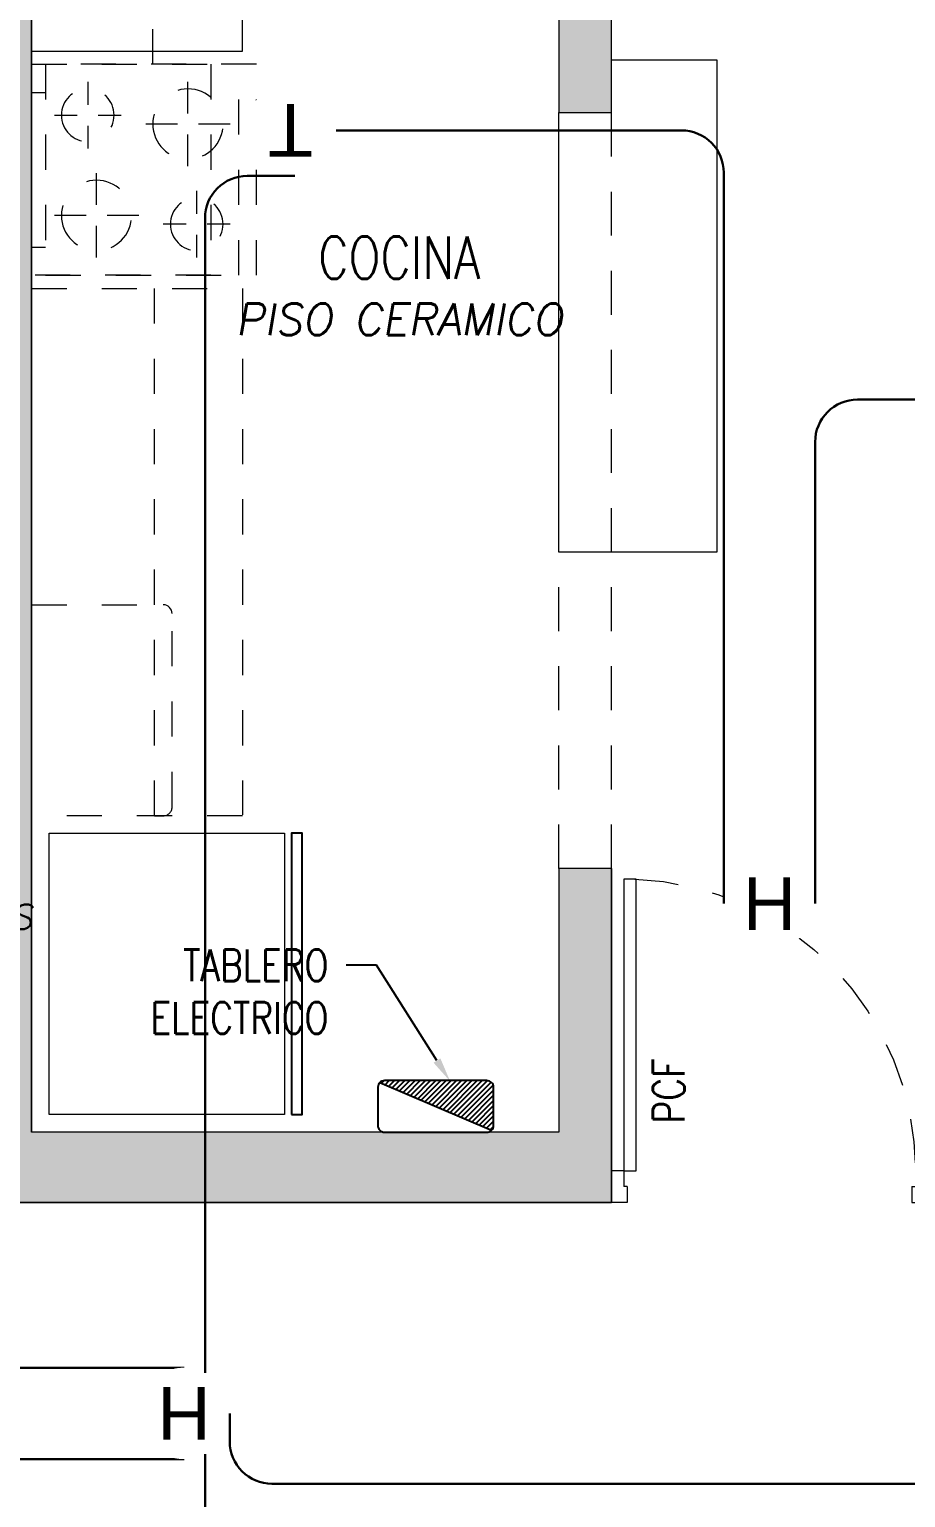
# Model space of a CAD drawing. Header units: millimetres. Extents: x -3 to 53, y -110 to 39.
# Drawn here: x 10.494 to 12.987, y 28.885 to 33.062 of the extents above; entities that cross this region are included whole.
import ezdxf
from ezdxf import colors
from ezdxf.entities.mleader import LeaderData, LeaderLine
from ezdxf.enums import TextEntityAlignment as Align
from ezdxf.math import Vec2, Vec3

# ---------------------------------------------------------------- set-up
doc = ezdxf.new("R2010")
doc.units = ezdxf.units.MM
doc.set_wipeout_variables(frame=1)
doc.linetypes.add('HIDDEN2', pattern=[0.1875, 0.125, -0.0625])
for name, color, linetype in [('A-COCINAS-LAV', 8, 'Continuous'), ('A-EST HATCH', 8, 'Continuous'), ('A-EST PLACAS', 8, 'Continuous'), ('A-EST VIGAS', 8, 'HIDDEN2'), ('A-MURO BAJO', 8, 'Continuous'), ('A-PROYECCIONES', 8, 'HIDDEN2'), ('A-TEXTO-ACABADO PISO', 8, 'Continuous'), ('A-TEXTO-INDICACIONES', 8, 'Continuous'), ('DLP_MOBILIARIO', 8, 'Continuous'), ('DLP_TEXTO AMBIENTE', 8, 'Continuous')]:
    doc.layers.add(name, color=color, linetype=linetype)
for name, color, linetype, lineweight in [('A-MUROS', 8, 'Continuous', 30), ('MQ.CANALI DYA', 3, 'LINEAPERPEN', 30), ('MQ.DETECTOR HUMO', 5, 'Continuous', 30), ('MQ_DETECTOR TEMPERATURA', 5, 'Continuous', 50)]:
    doc.layers.add(name, color=color, linetype=linetype, lineweight=lineweight)
doc.styles.add('ROMANS', font='ROMANS.shx', dxfattribs={"oblique": 10})
doc.styles.get("Standard").update_dxf_attribs({"font": 'arial.ttf'})
doc.styles.add('TXT_COTAS', font='romans.shx', dxfattribs={"width": 0.8})
doc.linetypes.add('LINEAPERPEN', pattern='A,0.75,-0.2,["I",Standard,S=0.12,R=0.09,X=0,Y=-0.06],-0.25', length=1.2)

# ---------------------------------------------------------------- blocks, each defined once
blk = doc.blocks.new('DETECTORES1 TORRE')
at = {"layer": 'MQ.CANALI DYA'}
blk.add_lwpolyline([(2.0841, -1.345), (-0.6, -1.345, -0.414214), (-0.72, -1.225), (-0.72, -0.9501)], format="xyb", dxfattribs=at)
blk = doc.blocks.new('DETECTORES2 TORRE')
at = {"layer": 'MQ.CANALI DYA', "elevation": 0}
blk.add_lwpolyline([(2.3991, -2.0449), (2.2638, -2.0449, -0.414214), (2.1438, -1.9249), (2.1438, 1.3596)], format="xyb", dxfattribs=at)
blk = doc.blocks.new('EST.P1')
at = {"layer": 'A-EST HATCH', "lineweight": 0}
h = blk.add_hatch(color=8, dxfattribs=at)
h.dxf.hatch_style = 1
h.paths.add_polyline_path([(9.15, 0.06), (9.15, 6.125), (10.65, 6.125), (10.65, 5.375), (10.8, 5.375), (10.8, 6.325), (9, 6.325), (9, 5.45), (7.5, 5.45), (7.5, 5.95), (7.35, 5.95), (7.35, 5.25), (9, 5.25), (9, 0.06)])
h.paths.add_polyline_path([(30.25, 10.125), (28.65, 10.125), (28.65, 13.225), (29.85, 13.225), (29.85, 13.375), (28.5, 13.375), (28.5, 9.975), (30.25, 9.975)])
h.paths.add_polyline_path([(31.05, 13.375), (31.2, 13.375), (31.2, 9.975), (31.05, 9.975)])
h.paths.add_polyline_path([(36.55, 13.85), (36.85, 13.85), (36.85, 13.7), (36.7, 13.7), (36.7, 10.625), (36.55, 10.625)])
h.paths.add_polyline_path([(33.6, 13.225), (33.6, 10.125), (32, 10.125), (32, 9.975), (33.75, 9.975), (33.75, 13.375), (32.4, 13.375), (32.4, 13.225)])
h.paths.add_polyline_path([(42.85, 13.7), (43.45, 13.7), (43.45, 13.85), (42.7, 13.85), (42.7, 10.45), (43.85, 10.45), (43.85, 10.6), (42.85, 10.6)])
h.paths.add_polyline_path([(44.65, 13.85), (44.65, 10.45), (44.8, 10.45), (44.8, 13.85)])
h.paths.add_polyline_path([(45.6, 10.6), (47.2, 10.6), (47.2, 13.7), (46, 13.7), (46, 13.85), (47.35, 13.85), (47.35, 10.45), (45.6, 10.45)])
h.paths.add_polyline_path([(42.85, 0.15), (43.45, 0.15), (43.45, 0), (42.7, 0), (42.7, 3.4), (43.85, 3.4), (43.85, 3.25), (42.85, 3.25)])
h.paths.add_polyline_path([(44.65, 0), (44.65, 3.4), (44.8, 3.4), (44.8, 0)])
h.paths.add_polyline_path([(45.6, 3.25), (47.2, 3.25), (47.2, 0.15), (46, 0.15), (46, 0), (47.35, 0), (47.35, 3.4), (45.6, 3.4)])
h.paths.add_polyline_path([(40, 3.5), (39.85, 3.5), (39.85, 0.15), (39.7, 0.15), (39.7, 0), (40, 0)])
h.paths.add_polyline_path([(30.25, 3.725), (28.65, 3.725), (28.65, 0.625), (29.85, 0.625), (29.85, 0.475), (28.5, 0.475), (28.5, 3.875), (30.25, 3.875)])
h.paths.add_polyline_path([(31.05, 0.475), (31.2, 0.475), (31.2, 3.875), (31.05, 3.875)])
h.paths.add_polyline_path([(36.55, 0), (36.85, 0), (36.85, 0.15), (36.7, 0.15), (36.7, 3.225), (36.55, 3.225)])
h.paths.add_polyline_path([(33.6, 0.625), (33.6, 3.725), (32, 3.725), (32, 3.875), (33.75, 3.875), (33.75, 0.475), (32.4, 0.475), (32.4, 0.625)])
h.paths.add_polyline_path([(17.1, 10.125), (18.7, 10.125), (18.7, 13.225), (17.5, 13.225), (17.5, 13.375), (18.85, 13.375), (18.85, 9.975), (17.1, 9.975)])
h.paths.add_polyline_path([(16.3, 13.375), (16.15, 13.375), (16.15, 9.975), (16.3, 9.975)])
h.paths.add_polyline_path([(10.5, 13.85), (10.5, 13.7), (10.65, 13.7), (10.65, 10.625), (10.8, 10.625), (10.8, 13.85)])
h.paths.add_polyline_path([(13.75, 13.225), (13.75, 10.125), (15.35, 10.125), (15.35, 9.975), (13.6, 9.975), (13.6, 13.375), (14.95, 13.375), (14.95, 13.225)])
h.paths.add_polyline_path([(9, 8.6), (7.35, 8.6), (7.35, 7.9), (7.5, 7.9), (7.5, 8.4), (9, 8.4), (9, 7.525), (10.8, 7.525), (10.8, 8.475), (10.65, 8.475), (10.65, 7.725), (9.15, 7.725), (9.15, 13.79), (9, 13.79)])
h.paths.add_polyline_path([(4.5, 13.7), (3.9, 13.7), (3.9, 13.85), (4.65, 13.85), (4.65, 10.45), (3.5, 10.45), (3.5, 10.6), (4.5, 10.6)])
h.paths.add_polyline_path([(2.7, 13.85), (2.7, 10.45), (2.55, 10.45), (2.55, 13.85)])
h.paths.add_polyline_path([(1.75, 10.6), (0.15, 10.6), (0.15, 13.7), (1.35, 13.7), (1.35, 13.85), (0, 13.85), (0, 10.45), (1.75, 10.45)])
h.paths.add_polyline_path([(2.7, 0), (2.7, 3.4), (2.55, 3.4), (2.55, 0)])
h.paths.add_polyline_path([(1.75, 3.25), (0.15, 3.25), (0.15, 0.15), (1.35, 0.15), (1.35, 0), (0, 0), (0, 3.4), (1.75, 3.4)])
h.paths.add_polyline_path([(7.35, 3.5), (7.5, 3.5), (7.5, 0.15), (7.65, 0.15), (7.65, 0), (7.35, 0)])
h.paths.add_polyline_path([(17.1, 3.725), (18.7, 3.725), (18.7, 0.625), (17.5, 0.625), (17.5, 0.475), (18.85, 0.475), (18.85, 3.875), (17.1, 3.875)])
h.paths.add_polyline_path([(16.3, 0.475), (16.15, 0.475), (16.15, 3.875), (16.3, 3.875)])
h.paths.add_polyline_path([(10.8, 0), (10.5, 0), (10.5, 0.15), (10.65, 0.15), (10.65, 3.225), (10.8, 3.225)])
h.paths.add_polyline_path([(13.75, 0.625), (13.75, 3.725), (15.35, 3.725), (15.35, 3.875), (13.6, 3.875), (13.6, 0.475), (14.95, 0.475), (14.95, 0.625)])
h.paths.add_polyline_path([(38.35, 6.325), (36.55, 6.325), (36.55, 5.375), (36.7, 5.375), (36.7, 6.125), (38.2, 6.125), (38.2, 0.06), (38.35, 0.06), (38.35, 5.25), (40, 5.25), (40, 5.95), (39.85, 5.95), (39.85, 5.45), (38.35, 5.45)])
h.paths.add_polyline_path([(4.65, 0), (4.65, 3.4), (3.5, 3.4), (3.5, 3.25), (4.5, 3.25), (4.5, 0.15), (3.9, 0.15), (3.9, 0)])
h.paths.add_polyline_path([(1.7468, 8.35), (1.6, 8.35), (1.6, 9.55), (3.75, 9.55), (3.75, 9.4), (3.3, 9.4), (3.3, 7.8), (3.1, 7.8), (3.1, 9.4), (1.75, 9.4), (1.75, 8.35)], flags=17)
h.paths.add_polyline_path([(1.7468, 5.5), (1.6, 5.5), (1.6, 4.3), (3.75, 4.3), (3.75, 4.45), (3.3, 4.45), (3.3, 6.05), (3.1, 6.05), (3.1, 4.45), (1.75, 4.45), (1.75, 5.5)], flags=17)
h.paths.add_polyline_path([(7.5001, 7), (4.65, 7), (4.65, 9.55), (4.5, 9.55), (4.5, 7), (1.75, 7), (1.75, 7.6), (1.6, 7.6), (1.6, 7), (-1.15, 7), (-1.15, 11.05), (-1.35, 11.05), (-1.35, 2.8), (-1.15, 2.8), (-1.15, 6.85), (1.6, 6.85), (1.6, 6.25), (1.75, 6.25), (1.75, 6.85), (4.5, 6.85), (4.5, 4.3), (4.65, 4.3), (4.65, 6.85), (7.5001, 6.85)])
h.paths.add_polyline_path([(7.35, 13.85), (7.35, 10.35), (7.5, 10.35), (7.5, 13.7), (7.65, 13.7), (7.65, 13.85)])
h.paths.add_polyline_path([(38.35, 13.79), (38.35, 8.6), (40, 8.6), (40, 7.9), (39.85, 7.9), (39.85, 8.4), (38.35, 8.4), (38.35, 7.525), (36.55, 7.525), (36.55, 8.475), (36.7, 8.475), (36.7, 7.725), (38.2, 7.725), (38.2, 13.79)])
h.paths.add_polyline_path([(45.75, 7), (48.5, 7), (48.5, 11.05), (48.7, 11.05), (48.7, 2.8), (48.5, 2.8), (48.5, 6.85), (45.75, 6.85), (45.75, 6.25), (45.6, 6.25), (45.6, 6.85), (42.85, 6.85), (42.85, 4.3), (42.7, 4.3), (42.7, 6.85), (39.8499, 6.85), (39.8499, 7), (42.7, 7), (42.7, 9.55), (42.85, 9.55), (42.85, 7), (45.6, 7), (45.6, 7.6), (45.75, 7.6)])
h.paths.add_polyline_path([(40, 13.85), (39.7, 13.85), (39.7, 13.7), (39.85, 13.7), (39.85, 10.35), (40, 10.35)])
h.paths.add_polyline_path([(45.6032, 8.35), (45.75, 8.35), (45.75, 9.55), (43.6, 9.55), (43.6, 9.4), (44.05, 9.4), (44.05, 7.8), (44.25, 7.8), (44.25, 9.4), (45.6, 9.4), (45.6, 8.35)], flags=17)
h.paths.add_polyline_path([(45.6032, 5.5), (45.75, 5.5), (45.75, 4.3), (43.6, 4.3), (43.6, 4.45), (44.05, 4.45), (44.05, 6.05), (44.25, 6.05), (44.25, 4.45), (45.6, 4.45), (45.6, 5.5)], flags=17)
h.paths.add_polyline_path([(25.35, 7.525), (25.5, 7.525), (25.5, 11.225), (25.35, 11.225)])
h.paths.add_polyline_path([(21.1, 7.525), (11.7, 7.525), (11.7, 7.675), (15.25, 7.675), (15.25, 9.075), (15.45, 9.075), (15.45, 7.675), (18.35, 7.675), (18.35, 9.075), (18.5, 9.075), (18.5, 7.675), (20.9, 7.675), (20.9, 8.925), (19.25, 8.925), (19.25, 9.075), (21.525, 9.075), (21.525, 8.925), (21.1, 8.925)])
h.paths.add_polyline_path([(21.55, 7.525), (23.65, 7.525), (23.65, 7.675), (21.7, 7.675), (21.7, 11.075), (23.65, 11.075), (23.65, 11.225), (21.7, 11.225), (21.7, 13.375), (20.85, 13.375), (20.85, 13.225), (21.55, 13.225)])
h.paths.add_polyline_path([(26.25, 8.925), (26.25, 7.525), (35.65, 7.525), (35.65, 7.675), (32.1, 7.675), (32.1, 9.075), (31.9, 9.075), (31.9, 7.675), (29, 7.675), (29, 9.075), (28.85, 9.075), (28.85, 7.675), (26.45, 7.675), (26.45, 8.925), (28.1, 8.925), (28.1, 9.075), (25.875, 9.075), (25.875, 8.925)])
h.paths.add_polyline_path([(25.85, 13.225), (26.5, 13.225), (26.5, 13.375), (25.65, 13.375), (25.65, 7.525), (25.85, 7.525)])
h.paths.add_polyline_path([(25.65, 4.75), (25.65, 0.475), (26.5, 0.475), (26.5, 0.625), (25.85, 0.625), (25.85, 4.75)])
h.paths.add_polyline_path([(27.65, 4.775), (27.65, 4.925), (25.85, 4.925), (25.85, 6.175), (28.4, 6.175), (28.4, 4.775), (28.55, 4.775), (28.55, 6.175), (31.9, 6.175), (31.9, 4.775), (32.1, 4.775), (32.1, 6.175), (35.65, 6.175), (35.65, 6.325), (25.65, 6.325), (25.65, 4.775)])
h.paths.add_polyline_path([(19.7, 4.775), (19.7, 4.925), (21.5, 4.925), (21.5, 6.175), (18.95, 6.175), (18.95, 4.775), (18.8, 4.775), (18.8, 6.175), (15.45, 6.175), (15.45, 4.775), (15.25, 4.775), (15.25, 6.175), (11.7, 6.175), (11.7, 6.325), (21.7, 6.325), (21.7, 4.775)])
h.paths.add_polyline_path([(22.7, 1.025), (25.35, 1.025), (25.35, 3.675), (23, 3.675), (23, 4.225), (22.7, 4.225), (22.7, 4.375), (23.15, 4.375), (23.15, 3.825), (25.35, 3.825), (25.35, 6.175), (24.15, 6.175), (24.15, 6.325), (25.5, 6.325), (25.5, 0.875), (22.7, 0.875)])
h.paths.add_polyline_path([(21.7, 0.475), (20.85, 0.475), (20.85, 0.625), (21.55, 0.625), (21.55, 4.75), (21.7, 4.75)])
at = {"layer": 'A-EST PLACAS', "color": 8, "lineweight": 0}
for points in [[(10.5, 13.85), (10.5, 13.7), (10.65, 13.7), (10.65, 10.625), (10.8, 10.625), (10.8, 13.85)], [(9, 8.6), (7.35, 8.6), (7.35, 7.9), (7.5, 7.9), (7.5, 8.4), (9, 8.4), (9, 7.525), (10.8, 7.525), (10.8, 8.475), (10.65, 8.475), (10.65, 7.725), (9.15, 7.725), (9.15, 13.79), (9, 13.79)]]:
    blk.add_lwpolyline(points, close=True, dxfattribs=at)
at = {"layer": 'A-EST VIGAS', "color": 8, "lineweight": 0}
for p, q in [((10.65, 8.475), (10.65, 10.625)), ((10.8, 8.475), (10.8, 10.625))]:
    blk.add_line(p, q, dxfattribs=at)
blk = doc.blocks.new('REFRI')
blk.add_wipeout([(-0.4, -0.69), (-0.4, -0.72), (0.4, -0.72), (0.4, -0.69)])
at = {"color": 8, "lineweight": 0}
blk.add_lwpolyline([(-0.4, 0), (0.4, 0), (0.4, -0.67), (-0.4, -0.67)], close=True, dxfattribs=at)
blk.add_lwpolyline([(-0.4, -0.69), (-0.4, -0.72), (0.4, -0.72), (0.4, -0.69)], close=True)
blk = doc.blocks.new('*U143')
at = {"color": 8, "lineweight": 0}
for p, q in [((0.01, 0.855), (0.01, 0.9)), ((0.1, 0.865), (0.1, 0.9)), ((0.055, 0.855), (0.01, 0.855)), ((0.1, 0.865), (0.055, 0.865)), ((0.055, 0.855), (0.055, 0.865)), ((0.055, 0.045), (0.01, 0.045)), ((0.01, 0.045), (0.01, 0)), ((0.055, 0.045), (0.055, 0.035)), ((0.1, 0.035), (0.055, 0.035)), ((0.1, 0.035), (0.1, 0))]:
    blk.add_line(p, q, dxfattribs=at)
blk.add_lwpolyline([(0.93, 0.07), (0.93, 0.035), (0.1, 0.035), (0.1, 0.07)], close=True, dxfattribs=at)
at = {"color": 8, "linetype": 'HIDDEN2', "lineweight": 0}
blk.add_arc((0.0995, 0.0339), 0.8311, 2.2301, 89.9672, dxfattribs=at)
blk = doc.blocks.new('A$C33FC7C8B')
at = {"color": 8, "lineweight": 0, "ltscale": 0.5}
for p, q in [((0.08, 0.64, -0.0001), (0.52, 0.64, 0.0001)), ((0.08, 0.64, -0.0001), (0.08, 0.6, -0.0001)), ((0.52, 0.64, 0.0001), (0.52, 0.6, 0.0001)), ((0, 0, -0.0001), (0, 0.6, -0.0001)), ((0, 0.6, -0.0001), (0.6, 0.6, 0.0001)), ((0.6, 0.6, 0.0001), (0.6, 0, 0.0001)), ((0.145, 0.575, -0.0001), (0.145, 0.51, -0.0001)), ((0.43, 0.485, 0.0001), (0.43, 0.575, 0.0001)), ((0.05, 0.48, -0.0001), (0.115, 0.48, -0.0001)), ((0.175, 0.48, -0.0001), (0.24, 0.48, 0)), ((0.145, 0.45, -0.0001), (0.145, 0.385, -0.0001)), ((0.4, 0.455, 0), (0.31, 0.455, 0)), ((0.43, 0.335, 0.0001), (0.43, 0.425, 0.0001)), ((0.55, 0.455, 0.0001), (0.46, 0.455, 0.0001)), ((0.17, 0.225, -0.0001), (0.17, 0.315, -0.0001)), ((0.455, 0.2, 0.0001), (0.455, 0.265, 0.0001)), ((0.14, 0.195, -0.0001), (0.05, 0.195, -0.0001)), ((0.29, 0.195, 0), (0.2, 0.195, 0)), ((0.425, 0.17, 0.0001), (0.36, 0.17, 0)), ((0.55, 0.17, 0.0001), (0.485, 0.17, 0.0001)), ((0.17, 0.075, -0.0001), (0.17, 0.165, -0.0001)), ((0.455, 0.075, 0.0001), (0.455, 0.14, 0.0001)), ((0.6, 0.05, 0.0001), (0, 0.05, -0.0001)), ((0.6, 0, 0.0001), (0, 0, -0.0001))]:
    blk.add_line(p, q, dxfattribs=at)
for centre, radius in [((0.145, 0.48), 0.075), ((0.43, 0.455), 0.1), ((0.17, 0.195), 0.1), ((0.455, 0.17), 0.075)]:
    blk.add_circle(centre, radius, dxfattribs=at)
blk = doc.blocks.new('*U102')
at = {"linetype": 'Continuous'}
h = blk.add_hatch(dxfattribs=at)
h.set_pattern_fill('ANSI31', color=256, scale=0.1, style=0)
h.set_pattern_definition([(45, (0, 0), (-0.0088388, 0.0088388), [])])
h.paths.add_polyline_path([(0.1975, 0.0657, 0.414214), (0.1752, 0.088), (-0.1751, 0.0881, 0.198912), (-0.1909, 0.0816), (0.1909, -0.0816, 0.198912), (0.1975, -0.0658)])
blk.add_line((-0.1909, 0.0816), (0.1909, -0.0816), dxfattribs=at)
blk.add_lwpolyline([(-0.1975, 0.0658), (-0.1975, -0.0657, 0.414214), (-0.1752, -0.088), (0.1751, -0.0881, 0.414214), (0.1975, -0.0658), (0.1975, 0.0657, 0.414214), (0.1752, 0.088), (-0.1751, 0.0881, 0.414214)], format="xyb", close=True, dxfattribs=at)
blk = doc.blocks.new('DPTO 75.2')
at = {"color": 8, "lineweight": 0}
blk.add_arc((-1.275, 1.675, 0), 0.025, 0, 90, dxfattribs=at)
at = {"layer": 'A-MURO BAJO', "color": 8, "lineweight": 0}
for p, q in [((-1.05, 3.275, 0), (-1.05, 4.475, 0)), ((-1.65, 3.275, 0), (-1.05, 3.275, 0))]:
    blk.add_line(p, q, dxfattribs=at)
at = {"layer": 'A-MURO BAJO', "color": 8, "lineweight": 0, "elevation": 0}
blk.add_lwpolyline([(0, 3.25), (0.3, 3.25), (0.3, 1.85), (-0.15, 1.85), (-0.15, 3.1), (0, 3.1), (0, 3.2)], dxfattribs=at)
at = {"layer": 'A-MUROS', "color": 8, "lineweight": 0}
for p, q in [((0, 3.1, 0), (0, 6.325, 0)), ((-1.65, 6.265, 0), (-1.65, 0.2, 0)), ((-0.15, 5.875, 0), (-0.15, 3.1, 0)), ((-0.15, 3.1, 0), (0, 3.1, 0)), ((0, 0.95, 0), (-0.15, 0.95, 0)), ((-0.15, 0.95, 0), (-0.15, 0.2, 0)), ((0, 0.95, 0), (0, 0, 0)), ((-0.15, 0.2, 0), (-1.65, 0.2, 0)), ((0, 0, 0), (-1.8, 0, 0))]:
    blk.add_line(p, q, dxfattribs=at)
at = {"layer": 'A-PROYECCIONES', "color": 8, "lineweight": 0, "ltscale": 0.5}
for p, q in [((-1.305, 3.2375, 0), (-1.305, 4.475, 0)), ((-1.3, 1.1, 0), (-1.3, 2.6375, 0)), ((-1.65, 2.6, 0), (-1.05, 2.6, 0)), ((-1.05, 2.6, 0), (-1.05, 1.1025, 0)), ((-1.65, 1.7, 0), (-1.275, 1.7, 0)), ((-1.25, 1.125, 0), (-1.25, 1.675, 0)), ((-1.05, 1.1, 0), (-1.65, 1.1, 0)), ((-1.3, 1.1, 0), (-1.275, 1.1, 0))]:
    blk.add_line(p, q, dxfattribs=at)
at = {"layer": 'A-PROYECCIONES', "color": 8, "lineweight": 0, "ltscale": 0.5, "elevation": 0}
blk.add_lwpolyline([(-1.14, 3.2375), (-1.14, 2.6375), (-1.65, 2.6375), (-1.65, 3.2375)], close=True, dxfattribs=at)
at = {"layer": 'A-PROYECCIONES', "color": 8, "lineweight": 0, "ltscale": 0.5}
blk.add_arc((-1.275, 1.125, 0), 0.025, 270, 0, dxfattribs=at)
at = {"color": 8, "lineweight": 0, "xscale": 0.8329883684307116, "yscale": 0.8329883684307116, "zscale": 0.8329883684307116}
blk.add_blockref('*U102', (-0.5, 0.2733, 0), dxfattribs=at)
at = {"layer": 'A-COCINAS-LAV', "color": 8, "lineweight": 0, "extrusion": (4.49068e-08, 3.60284e-08, 1), "rotation": 90}
blk.add_blockref('REFRI', (-1.6, 0.65, 0), dxfattribs=at)
at = {"layer": 'A-PROYECCIONES', "color": 8, "lineweight": 0, "ltscale": 0.5, "extrusion": (-4.40218e-06, 0.000440452, -1), "zscale": -0.9999999999999959, "rotation": 269.9999974828772}
blk.add_blockref('A$C33FC7C8B', (1.01, 3.2375, 0.0013), dxfattribs=at)
at = {"layer": 'DLP_MOBILIARIO', "color": 8, "lineweight": 0, "xscale": -1.000000000000001, "rotation": 270}
blk.add_blockref('*U143', (0, -0.01, 0), dxfattribs=at)
blk = doc.blocks.new('TEXTO AMBIENTES P1')
at = {"layer": 'A-TEXTO-ACABADO PISO', "color": 8, "lineweight": 0, "insert": (10.1962, -3.768), "char_height": 0.09, "attachment_point": 2, "style": 'ROMANS'}
blk.add_mtext_dynamic_manual_height_columns('PISO CERAMICO', width=1.20225, gutter_width=12.5, heights=[0], dxfattribs=at)
at = {"layer": 'DLP_TEXTO AMBIENTE', "color": 8, "lineweight": 0, "style": 'ROMANS', "width": 0.8}
blk.add_text('COCINA', height=0.12, dxfattribs=at).set_placement((10.1962, -3.6974, 0), align=Align.CENTER)
blk = doc.blocks.new('TEXTO DUCTOS P1')
at = {"layer": 'A-TEXTO-INDICACIONES', "insert": (8.2503, -5.5124, 0), "char_height": 0.07, "width": 1.956869, "attachment_point": 5, "style": 'ROMANS'}
blk.add_mtext('\\pxsm1,qc,t16;DUCTO ELECTRICO Y COMUNICACIONES', dxfattribs=at)
blk = doc.blocks.new('DETECTOR DE HUMO 1 EN 75')
blk.add_wipeout([(0.13, 0.13), (0.13, 0.1316), (0.13, 0.1333), (0.1299, 0.1349), (0.1298, 0.1365), (0.1297, 0.1382), (0.1296, 0.1398), (0.1295, 0.1414), (0.1293, 0.143), (0.1292, 0.1447), (0.129, 0.1463), (0.1288, 0.1479), (0.1285, 0.1495), (0.1283, 0.1511), (0.128, 0.1528), (0.1277, 0.1544), (0.1274, 0.156), (0.127, 0.1576), (0.1267, 0.1592), (0.1263, 0.1607), (0.1259, 0.1623), (0.1255, 0.1639), (0.1251, 0.1655), (0.1246, 0.1671), (0.1241, 0.1686), (0.1236, 0.1702), (0.1231, 0.1717), (0.1226, 0.1733), (0.122, 0.1748), (0.1215, 0.1763), (0.1209, 0.1779), (0.1203, 0.1794), (0.1196, 0.1809), (0.119, 0.1824), (0.1183, 0.1839), (0.1176, 0.1854), (0.1169, 0.1868), (0.1162, 0.1883), (0.1155, 0.1897), (0.1147, 0.1912), (0.1139, 0.1926), (0.1131, 0.1941), (0.1123, 0.1955), (0.1115, 0.1969), (0.1106, 0.1983), (0.1098, 0.1997), (0.1089, 0.201), (0.108, 0.2024), (0.1071, 0.2037), (0.1061, 0.2051), (0.1052, 0.2064), (0.1042, 0.2077), (0.1032, 0.209), (0.1022, 0.2103), (0.1012, 0.2116), (0.1002, 0.2129), (0.0991, 0.2141), (0.0981, 0.2154), (0.097, 0.2166), (0.0959, 0.2178), (0.0948, 0.219), (0.0936, 0.2202), (0.0925, 0.2213), (0.0913, 0.2225), (0.0902, 0.2236), (0.089, 0.2248), (0.0878, 0.2259), (0.0866, 0.227), (0.0854, 0.2281), (0.0841, 0.2291), (0.0829, 0.2302), (0.0816, 0.2312), (0.0803, 0.2322), (0.079, 0.2332), (0.0777, 0.2342), (0.0764, 0.2352), (0.0751, 0.2361), (0.0737, 0.2371), (0.0724, 0.238), (0.071, 0.2389), (0.0697, 0.2398), (0.0683, 0.2406), (0.0669, 0.2415), (0.0655, 0.2423), (0.0641, 0.2431), (0.0626, 0.2439), (0.0612, 0.2447), (0.0597, 0.2455), (0.0583, 0.2462), (0.0568, 0.2469), (0.0554, 0.2476), (0.0539, 0.2483), (0.0524, 0.249), (0.0509, 0.2496), (0.0494, 0.2503), (0.0479, 0.2509), (0.0463, 0.2515), (0.0448, 0.252), (0.0433, 0.2526), (0.0417, 0.2531), (0.0402, 0.2536), (0.0386, 0.2541), (0.0371, 0.2546), (0.0355, 0.2551), (0.0339, 0.2555), (0.0323, 0.2559), (0.0307, 0.2563), (0.0292, 0.2567), (0.0276, 0.257), (0.026, 0.2574), (0.0244, 0.2577), (0.0228, 0.258), (0.0211, 0.2583), (0.0195, 0.2585), (0.0179, 0.2588), (0.0163, 0.259), (0.0147, 0.2592), (0.013, 0.2593), (0.0114, 0.2595), (0.0098, 0.2596), (0.0082, 0.2597), (0.0065, 0.2598), (0.0049, 0.2599), (0.0033, 0.26), (0.0016, 0.26), (0, 0.26), (-0.0016, 0.26), (-0.0033, 0.26), (-0.0049, 0.2599), (-0.0065, 0.2598), (-0.0082, 0.2597), (-0.0098, 0.2596), (-0.0114, 0.2595), (-0.013, 0.2593), (-0.0147, 0.2592), (-0.0163, 0.259), (-0.0179, 0.2588), (-0.0195, 0.2585), (-0.0211, 0.2583), (-0.0228, 0.258), (-0.0244, 0.2577), (-0.026, 0.2574), (-0.0276, 0.257), (-0.0292, 0.2567), (-0.0307, 0.2563), (-0.0323, 0.2559), (-0.0339, 0.2555), (-0.0355, 0.2551), (-0.0371, 0.2546), (-0.0386, 0.2541), (-0.0402, 0.2536), (-0.0417, 0.2531), (-0.0433, 0.2526), (-0.0448, 0.252), (-0.0463, 0.2515), (-0.0479, 0.2509), (-0.0494, 0.2503), (-0.0509, 0.2496), (-0.0524, 0.249), (-0.0539, 0.2483), (-0.0554, 0.2476), (-0.0568, 0.2469), (-0.0583, 0.2462), (-0.0597, 0.2455), (-0.0612, 0.2447), (-0.0626, 0.2439), (-0.0641, 0.2431), (-0.0655, 0.2423), (-0.0669, 0.2415), (-0.0683, 0.2406), (-0.0697, 0.2398), (-0.071, 0.2389), (-0.0724, 0.238), (-0.0737, 0.2371), (-0.0751, 0.2361), (-0.0764, 0.2352), (-0.0777, 0.2342), (-0.079, 0.2332), (-0.0803, 0.2322), (-0.0816, 0.2312), (-0.0829, 0.2302), (-0.0841, 0.2291), (-0.0854, 0.2281), (-0.0866, 0.227), (-0.0878, 0.2259), (-0.089, 0.2248), (-0.0902, 0.2236), (-0.0913, 0.2225), (-0.0925, 0.2213), (-0.0936, 0.2202), (-0.0948, 0.219), (-0.0959, 0.2178), (-0.097, 0.2166), (-0.0981, 0.2154), (-0.0991, 0.2141), (-0.1002, 0.2129), (-0.1012, 0.2116), (-0.1022, 0.2103), (-0.1032, 0.209), (-0.1042, 0.2077), (-0.1052, 0.2064), (-0.1061, 0.2051), (-0.1071, 0.2037), (-0.108, 0.2024), (-0.1089, 0.201), (-0.1098, 0.1997), (-0.1106, 0.1983), (-0.1115, 0.1969), (-0.1123, 0.1955), (-0.1131, 0.1941), (-0.1139, 0.1926), (-0.1147, 0.1912), (-0.1155, 0.1897), (-0.1162, 0.1883), (-0.1169, 0.1868), (-0.1176, 0.1854), (-0.1183, 0.1839), (-0.119, 0.1824), (-0.1196, 0.1809), (-0.1203, 0.1794), (-0.1209, 0.1779), (-0.1215, 0.1763), (-0.122, 0.1748), (-0.1226, 0.1733), (-0.1231, 0.1717), (-0.1236, 0.1702), (-0.1241, 0.1686), (-0.1246, 0.1671), (-0.1251, 0.1655), (-0.1255, 0.1639), (-0.1259, 0.1623), (-0.1263, 0.1607), (-0.1267, 0.1592), (-0.127, 0.1576), (-0.1274, 0.156), (-0.1277, 0.1544), (-0.128, 0.1528), (-0.1283, 0.1511), (-0.1285, 0.1495), (-0.1288, 0.1479), (-0.129, 0.1463), (-0.1292, 0.1447), (-0.1293, 0.143), (-0.1295, 0.1414), (-0.1296, 0.1398), (-0.1297, 0.1382), (-0.1298, 0.1365), (-0.1299, 0.1349), (-0.13, 0.1333), (-0.13, 0.1316), (-0.13, 0.13), (-0.13, 0.1284), (-0.13, 0.1267), (-0.1299, 0.1251), (-0.1298, 0.1235), (-0.1297, 0.1218), (-0.1296, 0.1202), (-0.1295, 0.1186), (-0.1293, 0.117), (-0.1292, 0.1153), (-0.129, 0.1137), (-0.1288, 0.1121), (-0.1285, 0.1105), (-0.1283, 0.1089), (-0.128, 0.1072), (-0.1277, 0.1056), (-0.1274, 0.104), (-0.127, 0.1024), (-0.1267, 0.1008), (-0.1263, 0.0993), (-0.1259, 0.0977), (-0.1255, 0.0961), (-0.1251, 0.0945), (-0.1246, 0.0929), (-0.1241, 0.0914), (-0.1236, 0.0898), (-0.1231, 0.0883), (-0.1226, 0.0867), (-0.122, 0.0852), (-0.1215, 0.0837), (-0.1209, 0.0821), (-0.1203, 0.0806), (-0.1196, 0.0791), (-0.119, 0.0776), (-0.1183, 0.0761), (-0.1176, 0.0746), (-0.1169, 0.0732), (-0.1162, 0.0717), (-0.1155, 0.0703), (-0.1147, 0.0688), (-0.1139, 0.0674), (-0.1131, 0.0659), (-0.1123, 0.0645), (-0.1115, 0.0631), (-0.1106, 0.0617), (-0.1098, 0.0603), (-0.1089, 0.059), (-0.108, 0.0576), (-0.1071, 0.0563), (-0.1061, 0.0549), (-0.1052, 0.0536), (-0.1042, 0.0523), (-0.1032, 0.051), (-0.1022, 0.0497), (-0.1012, 0.0484), (-0.1002, 0.0471), (-0.0991, 0.0459), (-0.0981, 0.0446), (-0.097, 0.0434), (-0.0959, 0.0422), (-0.0948, 0.041), (-0.0936, 0.0398), (-0.0925, 0.0387), (-0.0913, 0.0375), (-0.0902, 0.0364), (-0.089, 0.0352), (-0.0878, 0.0341), (-0.0866, 0.033), (-0.0854, 0.0319), (-0.0841, 0.0309), (-0.0829, 0.0298), (-0.0816, 0.0288), (-0.0803, 0.0278), (-0.079, 0.0268), (-0.0777, 0.0258), (-0.0764, 0.0248), (-0.0751, 0.0239), (-0.0737, 0.0229), (-0.0724, 0.022), (-0.071, 0.0211), (-0.0697, 0.0202), (-0.0683, 0.0194), (-0.0669, 0.0185), (-0.0655, 0.0177), (-0.0641, 0.0169), (-0.0626, 0.0161), (-0.0612, 0.0153), (-0.0597, 0.0145), (-0.0583, 0.0138), (-0.0568, 0.0131), (-0.0554, 0.0124), (-0.0539, 0.0117), (-0.0524, 0.011), (-0.0509, 0.0104), (-0.0494, 0.0097), (-0.0479, 0.0091), (-0.0463, 0.0085), (-0.0448, 0.008), (-0.0433, 0.0074), (-0.0417, 0.0069), (-0.0402, 0.0064), (-0.0386, 0.0059), (-0.0371, 0.0054), (-0.0355, 0.0049), (-0.0339, 0.0045), (-0.0323, 0.0041), (-0.0307, 0.0037), (-0.0292, 0.0033), (-0.0276, 0.003), (-0.026, 0.0026), (-0.0244, 0.0023), (-0.0228, 0.002), (-0.0211, 0.0017), (-0.0195, 0.0015), (-0.0179, 0.0012), (-0.0163, 0.001), (-0.0147, 0.0008), (-0.013, 0.0007), (-0.0114, 0.0005), (-0.0098, 0.0004), (-0.0082, 0.0003), (-0.0065, 0.0002), (-0.0049, 0.0001), (-0.0033, 0), (-0.0016, 0), (0, 0), (0.0016, 0), (0.0033, 0), (0.0049, 0.0001), (0.0065, 0.0002), (0.0082, 0.0003), (0.0098, 0.0004), (0.0114, 0.0005), (0.013, 0.0007), (0.0147, 0.0008), (0.0163, 0.001), (0.0179, 0.0012), (0.0195, 0.0015), (0.0211, 0.0017), (0.0228, 0.002), (0.0244, 0.0023), (0.026, 0.0026), (0.0276, 0.003), (0.0292, 0.0033), (0.0307, 0.0037), (0.0323, 0.0041), (0.0339, 0.0045), (0.0355, 0.0049), (0.0371, 0.0054), (0.0386, 0.0059), (0.0402, 0.0064), (0.0417, 0.0069), (0.0433, 0.0074), (0.0448, 0.008), (0.0463, 0.0085), (0.0479, 0.0091), (0.0494, 0.0097), (0.0509, 0.0104), (0.0524, 0.011), (0.0539, 0.0117), (0.0554, 0.0124), (0.0568, 0.0131), (0.0583, 0.0138), (0.0597, 0.0145), (0.0612, 0.0153), (0.0626, 0.0161), (0.0641, 0.0169), (0.0655, 0.0177), (0.0669, 0.0185), (0.0683, 0.0194), (0.0697, 0.0202), (0.071, 0.0211), (0.0724, 0.022), (0.0737, 0.0229), (0.0751, 0.0239), (0.0764, 0.0248), (0.0777, 0.0258), (0.079, 0.0268), (0.0803, 0.0278), (0.0816, 0.0288), (0.0829, 0.0298), (0.0841, 0.0309), (0.0854, 0.0319), (0.0866, 0.033), (0.0878, 0.0341), (0.089, 0.0352), (0.0902, 0.0364), (0.0913, 0.0375), (0.0925, 0.0387), (0.0936, 0.0398), (0.0948, 0.041), (0.0959, 0.0422), (0.097, 0.0434), (0.0981, 0.0446), (0.0991, 0.0459), (0.1002, 0.0471), (0.1012, 0.0484), (0.1022, 0.0497), (0.1032, 0.051), (0.1042, 0.0523), (0.1052, 0.0536), (0.1061, 0.0549), (0.1071, 0.0563), (0.108, 0.0576), (0.1089, 0.059), (0.1098, 0.0603), (0.1106, 0.0617), (0.1115, 0.0631), (0.1123, 0.0645), (0.1131, 0.0659), (0.1139, 0.0674), (0.1147, 0.0688), (0.1155, 0.0703), (0.1162, 0.0717), (0.1169, 0.0732), (0.1176, 0.0746), (0.1183, 0.0761), (0.119, 0.0776), (0.1196, 0.0791), (0.1203, 0.0806), (0.1209, 0.0821), (0.1215, 0.0837), (0.122, 0.0852), (0.1226, 0.0867), (0.1231, 0.0883), (0.1236, 0.0898), (0.1241, 0.0914), (0.1246, 0.0929), (0.1251, 0.0945), (0.1255, 0.0961), (0.1259, 0.0977), (0.1263, 0.0993), (0.1267, 0.1008), (0.127, 0.1024), (0.1274, 0.104), (0.1277, 0.1056), (0.128, 0.1072), (0.1283, 0.1089), (0.1285, 0.1105), (0.1288, 0.1121), (0.129, 0.1137), (0.1292, 0.1153), (0.1293, 0.117), (0.1295, 0.1186), (0.1296, 0.1202), (0.1297, 0.1218), (0.1298, 0.1235), (0.1299, 0.1251), (0.13, 0.1267), (0.13, 0.1284)]).dxf.layer = 'MQ.DETECTOR HUMO'
at = {"layer": 'MQ.DETECTOR HUMO'}
blk.add_text('H', height=0.15, rotation=180, dxfattribs=at).set_placement((0, 0.13), align=Align.MIDDLE_CENTER)
blk = doc.blocks.new('TERMOSTA ADOSADO FCR 1 EN 75')
at = {"ltscale": 0.5}
blk.add_wipeout([(0.13, 0), (0.13, 0.0016), (0.13, 0.0033), (0.1299, 0.0049), (0.1298, 0.0065), (0.1297, 0.0082), (0.1296, 0.0098), (0.1295, 0.0114), (0.1293, 0.013), (0.1292, 0.0147), (0.129, 0.0163), (0.1288, 0.0179), (0.1285, 0.0195), (0.1283, 0.0211), (0.128, 0.0228), (0.1277, 0.0244), (0.1274, 0.026), (0.127, 0.0276), (0.1267, 0.0292), (0.1263, 0.0307), (0.1259, 0.0323), (0.1255, 0.0339), (0.1251, 0.0355), (0.1246, 0.0371), (0.1241, 0.0386), (0.1236, 0.0402), (0.1231, 0.0417), (0.1226, 0.0433), (0.122, 0.0448), (0.1215, 0.0463), (0.1209, 0.0479), (0.1203, 0.0494), (0.1196, 0.0509), (0.119, 0.0524), (0.1183, 0.0539), (0.1176, 0.0554), (0.1169, 0.0568), (0.1162, 0.0583), (0.1155, 0.0597), (0.1147, 0.0612), (0.1139, 0.0626), (0.1131, 0.0641), (0.1123, 0.0655), (0.1115, 0.0669), (0.1106, 0.0683), (0.1098, 0.0697), (0.1089, 0.071), (0.108, 0.0724), (0.1071, 0.0737), (0.1061, 0.0751), (0.1052, 0.0764), (0.1042, 0.0777), (0.1032, 0.079), (0.1022, 0.0803), (0.1012, 0.0816), (0.1002, 0.0829), (0.0991, 0.0841), (0.0981, 0.0854), (0.097, 0.0866), (0.0959, 0.0878), (0.0948, 0.089), (0.0936, 0.0902), (0.0925, 0.0913), (0.0913, 0.0925), (0.0902, 0.0936), (0.089, 0.0948), (0.0878, 0.0959), (0.0866, 0.097), (0.0854, 0.0981), (0.0841, 0.0991), (0.0829, 0.1002), (0.0816, 0.1012), (0.0803, 0.1022), (0.079, 0.1032), (0.0777, 0.1042), (0.0764, 0.1052), (0.0751, 0.1061), (0.0737, 0.1071), (0.0724, 0.108), (0.071, 0.1089), (0.0697, 0.1098), (0.0683, 0.1106), (0.0669, 0.1115), (0.0655, 0.1123), (0.0641, 0.1131), (0.0626, 0.1139), (0.0612, 0.1147), (0.0597, 0.1155), (0.0583, 0.1162), (0.0568, 0.1169), (0.0554, 0.1176), (0.0539, 0.1183), (0.0524, 0.119), (0.0509, 0.1196), (0.0494, 0.1203), (0.0479, 0.1209), (0.0463, 0.1215), (0.0448, 0.122), (0.0433, 0.1226), (0.0417, 0.1231), (0.0402, 0.1236), (0.0386, 0.1241), (0.0371, 0.1246), (0.0355, 0.1251), (0.0339, 0.1255), (0.0323, 0.1259), (0.0307, 0.1263), (0.0292, 0.1267), (0.0276, 0.127), (0.026, 0.1274), (0.0244, 0.1277), (0.0228, 0.128), (0.0211, 0.1283), (0.0195, 0.1285), (0.0179, 0.1288), (0.0163, 0.129), (0.0147, 0.1292), (0.013, 0.1293), (0.0114, 0.1295), (0.0098, 0.1296), (0.0082, 0.1297), (0.0065, 0.1298), (0.0049, 0.1299), (0.0033, 0.13), (0.0016, 0.13), (0, 0.13), (-0.0016, 0.13), (-0.0033, 0.13), (-0.0049, 0.1299), (-0.0065, 0.1298), (-0.0082, 0.1297), (-0.0098, 0.1296), (-0.0114, 0.1295), (-0.013, 0.1293), (-0.0147, 0.1292), (-0.0163, 0.129), (-0.0179, 0.1288), (-0.0195, 0.1285), (-0.0211, 0.1283), (-0.0228, 0.128), (-0.0244, 0.1277), (-0.026, 0.1274), (-0.0276, 0.127), (-0.0292, 0.1267), (-0.0307, 0.1263), (-0.0323, 0.1259), (-0.0339, 0.1255), (-0.0355, 0.1251), (-0.0371, 0.1246), (-0.0386, 0.1241), (-0.0402, 0.1236), (-0.0417, 0.1231), (-0.0433, 0.1226), (-0.0448, 0.122), (-0.0463, 0.1215), (-0.0479, 0.1209), (-0.0494, 0.1203), (-0.0509, 0.1196), (-0.0524, 0.119), (-0.0539, 0.1183), (-0.0554, 0.1176), (-0.0568, 0.1169), (-0.0583, 0.1162), (-0.0597, 0.1155), (-0.0612, 0.1147), (-0.0626, 0.1139), (-0.0641, 0.1131), (-0.0655, 0.1123), (-0.0669, 0.1115), (-0.0683, 0.1106), (-0.0697, 0.1098), (-0.071, 0.1089), (-0.0724, 0.108), (-0.0737, 0.1071), (-0.0751, 0.1061), (-0.0764, 0.1052), (-0.0777, 0.1042), (-0.079, 0.1032), (-0.0803, 0.1022), (-0.0816, 0.1012), (-0.0829, 0.1002), (-0.0841, 0.0991), (-0.0854, 0.0981), (-0.0866, 0.097), (-0.0878, 0.0959), (-0.089, 0.0948), (-0.0902, 0.0936), (-0.0913, 0.0925), (-0.0925, 0.0913), (-0.0936, 0.0902), (-0.0948, 0.089), (-0.0959, 0.0878), (-0.097, 0.0866), (-0.0981, 0.0854), (-0.0991, 0.0841), (-0.1002, 0.0829), (-0.1012, 0.0816), (-0.1022, 0.0803), (-0.1032, 0.079), (-0.1042, 0.0777), (-0.1052, 0.0764), (-0.1061, 0.0751), (-0.1071, 0.0737), (-0.108, 0.0724), (-0.1089, 0.071), (-0.1098, 0.0697), (-0.1106, 0.0683), (-0.1115, 0.0669), (-0.1123, 0.0655), (-0.1131, 0.0641), (-0.1139, 0.0626), (-0.1147, 0.0612), (-0.1155, 0.0597), (-0.1162, 0.0583), (-0.1169, 0.0568), (-0.1176, 0.0554), (-0.1183, 0.0539), (-0.119, 0.0524), (-0.1196, 0.0509), (-0.1203, 0.0494), (-0.1209, 0.0479), (-0.1215, 0.0463), (-0.122, 0.0448), (-0.1226, 0.0433), (-0.1231, 0.0417), (-0.1236, 0.0402), (-0.1241, 0.0386), (-0.1246, 0.0371), (-0.1251, 0.0355), (-0.1255, 0.0339), (-0.1259, 0.0323), (-0.1263, 0.0307), (-0.1267, 0.0292), (-0.127, 0.0276), (-0.1274, 0.026), (-0.1277, 0.0244), (-0.128, 0.0228), (-0.1283, 0.0211), (-0.1285, 0.0195), (-0.1288, 0.0179), (-0.129, 0.0163), (-0.1292, 0.0147), (-0.1293, 0.013), (-0.1295, 0.0114), (-0.1296, 0.0098), (-0.1297, 0.0082), (-0.1298, 0.0065), (-0.1299, 0.0049), (-0.13, 0.0033), (-0.13, 0.0016), (-0.13, 0), (-0.13, -0.0016), (-0.13, -0.0033), (-0.1299, -0.0049), (-0.1298, -0.0065), (-0.1297, -0.0082), (-0.1296, -0.0098), (-0.1295, -0.0114), (-0.1293, -0.013), (-0.1292, -0.0147), (-0.129, -0.0163), (-0.1288, -0.0179), (-0.1285, -0.0195), (-0.1283, -0.0211), (-0.128, -0.0228), (-0.1277, -0.0244), (-0.1274, -0.026), (-0.127, -0.0276), (-0.1267, -0.0292), (-0.1263, -0.0307), (-0.1259, -0.0323), (-0.1255, -0.0339), (-0.1251, -0.0355), (-0.1246, -0.0371), (-0.1241, -0.0386), (-0.1236, -0.0402), (-0.1231, -0.0417), (-0.1226, -0.0433), (-0.122, -0.0448), (-0.1215, -0.0463), (-0.1209, -0.0479), (-0.1203, -0.0494), (-0.1196, -0.0509), (-0.119, -0.0524), (-0.1183, -0.0539), (-0.1176, -0.0554), (-0.1169, -0.0568), (-0.1162, -0.0583), (-0.1155, -0.0597), (-0.1147, -0.0612), (-0.1139, -0.0626), (-0.1131, -0.0641), (-0.1123, -0.0655), (-0.1115, -0.0669), (-0.1106, -0.0683), (-0.1098, -0.0697), (-0.1089, -0.071), (-0.108, -0.0724), (-0.1071, -0.0737), (-0.1061, -0.0751), (-0.1052, -0.0764), (-0.1042, -0.0777), (-0.1032, -0.079), (-0.1022, -0.0803), (-0.1012, -0.0816), (-0.1002, -0.0829), (-0.0991, -0.0841), (-0.0981, -0.0854), (-0.097, -0.0866), (-0.0959, -0.0878), (-0.0948, -0.089), (-0.0936, -0.0902), (-0.0925, -0.0913), (-0.0913, -0.0925), (-0.0902, -0.0936), (-0.089, -0.0948), (-0.0878, -0.0959), (-0.0866, -0.097), (-0.0854, -0.0981), (-0.0841, -0.0991), (-0.0829, -0.1002), (-0.0816, -0.1012), (-0.0803, -0.1022), (-0.079, -0.1032), (-0.0777, -0.1042), (-0.0764, -0.1052), (-0.0751, -0.1061), (-0.0737, -0.1071), (-0.0724, -0.108), (-0.071, -0.1089), (-0.0697, -0.1098), (-0.0683, -0.1106), (-0.0669, -0.1115), (-0.0655, -0.1123), (-0.0641, -0.1131), (-0.0626, -0.1139), (-0.0612, -0.1147), (-0.0597, -0.1155), (-0.0583, -0.1162), (-0.0568, -0.1169), (-0.0554, -0.1176), (-0.0539, -0.1183), (-0.0524, -0.119), (-0.0509, -0.1196), (-0.0494, -0.1203), (-0.0479, -0.1209), (-0.0463, -0.1215), (-0.0448, -0.122), (-0.0433, -0.1226), (-0.0417, -0.1231), (-0.0402, -0.1236), (-0.0386, -0.1241), (-0.0371, -0.1246), (-0.0355, -0.1251), (-0.0339, -0.1255), (-0.0323, -0.1259), (-0.0307, -0.1263), (-0.0292, -0.1267), (-0.0276, -0.127), (-0.026, -0.1274), (-0.0244, -0.1277), (-0.0228, -0.128), (-0.0211, -0.1283), (-0.0195, -0.1285), (-0.0179, -0.1288), (-0.0163, -0.129), (-0.0147, -0.1292), (-0.013, -0.1293), (-0.0114, -0.1295), (-0.0098, -0.1296), (-0.0082, -0.1297), (-0.0065, -0.1298), (-0.0049, -0.1299), (-0.0033, -0.13), (-0.0016, -0.13), (0, -0.13), (0.0016, -0.13), (0.0033, -0.13), (0.0049, -0.1299), (0.0065, -0.1298), (0.0082, -0.1297), (0.0098, -0.1296), (0.0114, -0.1295), (0.013, -0.1293), (0.0147, -0.1292), (0.0163, -0.129), (0.0179, -0.1288), (0.0195, -0.1285), (0.0211, -0.1283), (0.0228, -0.128), (0.0244, -0.1277), (0.026, -0.1274), (0.0276, -0.127), (0.0292, -0.1267), (0.0307, -0.1263), (0.0323, -0.1259), (0.0339, -0.1255), (0.0355, -0.1251), (0.0371, -0.1246), (0.0386, -0.1241), (0.0402, -0.1236), (0.0417, -0.1231), (0.0433, -0.1226), (0.0448, -0.122), (0.0463, -0.1215), (0.0479, -0.1209), (0.0494, -0.1203), (0.0509, -0.1196), (0.0524, -0.119), (0.0539, -0.1183), (0.0554, -0.1176), (0.0568, -0.1169), (0.0583, -0.1162), (0.0597, -0.1155), (0.0612, -0.1147), (0.0626, -0.1139), (0.0641, -0.1131), (0.0655, -0.1123), (0.0669, -0.1115), (0.0683, -0.1106), (0.0697, -0.1098), (0.071, -0.1089), (0.0724, -0.108), (0.0737, -0.1071), (0.0751, -0.1061), (0.0764, -0.1052), (0.0777, -0.1042), (0.079, -0.1032), (0.0803, -0.1022), (0.0816, -0.1012), (0.0829, -0.1002), (0.0841, -0.0991), (0.0854, -0.0981), (0.0866, -0.097), (0.0878, -0.0959), (0.089, -0.0948), (0.0902, -0.0936), (0.0913, -0.0925), (0.0925, -0.0913), (0.0936, -0.0902), (0.0948, -0.089), (0.0959, -0.0878), (0.097, -0.0866), (0.0981, -0.0854), (0.0991, -0.0841), (0.1002, -0.0829), (0.1012, -0.0816), (0.1022, -0.0803), (0.1032, -0.079), (0.1042, -0.0777), (0.1052, -0.0764), (0.1061, -0.0751), (0.1071, -0.0737), (0.108, -0.0724), (0.1089, -0.071), (0.1098, -0.0697), (0.1106, -0.0683), (0.1115, -0.0669), (0.1123, -0.0655), (0.1131, -0.0641), (0.1139, -0.0626), (0.1147, -0.0612), (0.1155, -0.0597), (0.1162, -0.0583), (0.1169, -0.0568), (0.1176, -0.0554), (0.1183, -0.0539), (0.119, -0.0524), (0.1196, -0.0509), (0.1203, -0.0494), (0.1209, -0.0479), (0.1215, -0.0463), (0.122, -0.0448), (0.1226, -0.0433), (0.1231, -0.0417), (0.1236, -0.0402), (0.1241, -0.0386), (0.1246, -0.0371), (0.1251, -0.0355), (0.1255, -0.0339), (0.1259, -0.0323), (0.1263, -0.0307), (0.1267, -0.0292), (0.127, -0.0276), (0.1274, -0.026), (0.1277, -0.0244), (0.128, -0.0228), (0.1283, -0.0211), (0.1285, -0.0195), (0.1288, -0.0179), (0.129, -0.0163), (0.1292, -0.0147), (0.1293, -0.013), (0.1295, -0.0114), (0.1296, -0.0098), (0.1297, -0.0082), (0.1298, -0.0065), (0.1299, -0.0049), (0.13, -0.0033), (0.13, -0.0016)], dxfattribs=at).dxf.layer = 'MQ_DETECTOR TEMPERATURA'
at = {"layer": 'MQ_DETECTOR TEMPERATURA', "ltscale": 0.5}
blk.add_text('T', height=0.15, dxfattribs=at).set_placement((0, 0), align=Align.MIDDLE_CENTER)
blk = doc.blocks.new('TEXTO NOTAS P1')
at = {"layer": 'A-TEXTO-INDICACIONES', "style": 'ROMANS', "width": 0.8}
blk.add_text('PCF', height=0.09, rotation=90, dxfattribs=at).set_placement((11.008, -6.1005))
at = {"layer": 'A-TEXTO-INDICACIONES'}
ml = blk.add_multileader_mtext('Standard', dxfattribs=at)
ml.set_content('\\pxsm1,t16;TABLERO ELECTRICO', color=256, style='TXT_COTAS')
ml.set_leader_properties(color=7)
ml.build(insert=Vec2(0, 0))
ml.multileader.update_dxf_attribs({"dogleg_length": 0.05, "arrow_head_size": 0.07})
ctx = ml.context
ctx.base_point, ctx.char_height, ctx.arrow_head_size, ctx.landing_gap_size, ctx.plane_origin = Vec3(9.4066, -5.6501), 0.09, 0.07, 0.05, Vec3(10.491, -6.0672)
ctx.text_align_type = 2
notes = []
notes.append((ctx, [(0, (1, 1, 0), (10.1313, -5.6501), (-1, 0), 0.0865, [(0, [(10.3412, -5.9805)], 0, [])])]))
ctx.mtext.insert, ctx.mtext.width, ctx.mtext.defined_height, ctx.mtext.alignment, ctx.mtext.flow_direction = Vec3(9.9949, -5.6051), 0.665701, 0.3008, 3, 5
for ctx, leaders in notes:
    for number, flags, end, landing, length, lines in leaders:
        leader = LeaderData()
        leader.index, (leader.has_last_leader_line, leader.has_dogleg_vector, leader.attachment_direction) = number, flags
        leader.last_leader_point, leader.dogleg_vector, leader.dogleg_length = Vec3(end), Vec3(landing), length
        for number, points, colour, breaks in lines:
            line = LeaderLine()
            line.index, line.vertices, line.color, line.breaks = number, Vec3.list(points), colors.encode_raw_color(colour), breaks
            leader.lines.append(line)
        ctx.leaders.append(leader)
blk = doc.blocks.new('arq.')
at = {"layer": 'A-EST PLACAS', "color": 8}
blk.add_blockref('EST.P1', (102.5627, 24.0936), dxfattribs=at)
at = {"color": 8}
blk.add_blockref('DPTO 75.2', (113.3627, 31.6186, 0), dxfattribs=at)
at = {"layer": 'A-TEXTO-INDICACIONES', "color": 8}
for name in ['TEXTO NOTAS P1', 'TEXTO DUCTOS P1']:
    blk.add_blockref(name, (102.5627, 37.9436), dxfattribs=at)
at = {"layer": 'DLP_TEXTO AMBIENTE', "color": 8}
blk.add_blockref('TEXTO AMBIENTES P1', (102.5627, 37.9436), dxfattribs=at)

msp = doc.modelspace()

# ---------------------------------------------------------------- block references
at = {"color": 7}
msp.add_blockref('arq.', (-101.2125, -1.8936), dxfattribs=at)

# ---------------------------------------------------------------- next in the draw order: block references
at = {"layer": 'MQ.CANALI DYA'}
msp.add_blockref('DETECTORES1 TORRE', (8.85, 30.6), dxfattribs=at)
at = {"layer": 'MQ.CANALI DYA', "xscale": -1, "rotation": 180}
msp.add_blockref('DETECTORES1 TORRE', (8.85, 27.6499), dxfattribs=at)
at = {"layer": 'MQ.DETECTOR HUMO', "xscale": -1, "rotation": 180}
msp.add_blockref('DETECTOR DE HUMO 1 EN 75', (12.6, 30.7049), dxfattribs=at)
at = {"layer": 'MQ_DETECTOR TEMPERATURA', "ltscale": 0.5, "xscale": -1, "rotation": 180}
msp.add_blockref('TERMOSTA ADOSADO FCR 1 EN 75', (11.2372, 32.7742, 0), dxfattribs=at)

# ---------------------------------------------------------------- next in the draw order: linework, layer by layer
at = {"layer": 'MQ.CANALI DYA'}
msp.add_lwpolyline([(12.47, 30.5749), (12.47, 32.6542, 0.414214), (12.35, 32.7742), (11.3672, 32.7742)], format="xyb", dxfattribs=at)
at = {"layer": 'MQ.CANALI DYA', "elevation": 0}
msp.add_lwpolyline([(12.73, 30.5749), (12.73, 31.8885, -0.414214), (12.85, 32.0085), (15.6586, 32.0085)], format="xyb", dxfattribs=at)

# ---------------------------------------------------------------- next in the draw order: block references
at = {"layer": 'MQ.DETECTOR HUMO'}
msp.add_blockref('DETECTOR DE HUMO 1 EN 75', (10.9341, 28.995), dxfattribs=at)

# ---------------------------------------------------------------- next in the draw order: linework, layer by layer
at = {"layer": 'MQ.CANALI DYA', "elevation": 0}
msp.add_lwpolyline([(11.2491, 32.6448), (11.1138, 32.6448, 0.414214), (10.9938, 32.5248), (10.9938, 29.2403)], format="xyb", dxfattribs=at)
at = {"layer": 'MQ.CANALI DYA'}
msp.add_lwpolyline([(11.0641, 29.125), (11.0641, 29.045, 0.414214), (11.1841, 28.925), (17.6841, 28.925, 0.414214), (17.8041, 29.045), (17.8041, 29.125)], format="xyb", dxfattribs=at)

# ---------------------------------------------------------------- next in the draw order: block references
msp.add_blockref('DETECTORES2 TORRE', (8.85, 27.6499), dxfattribs=at)

doc.saveas('drawing.dxf')
